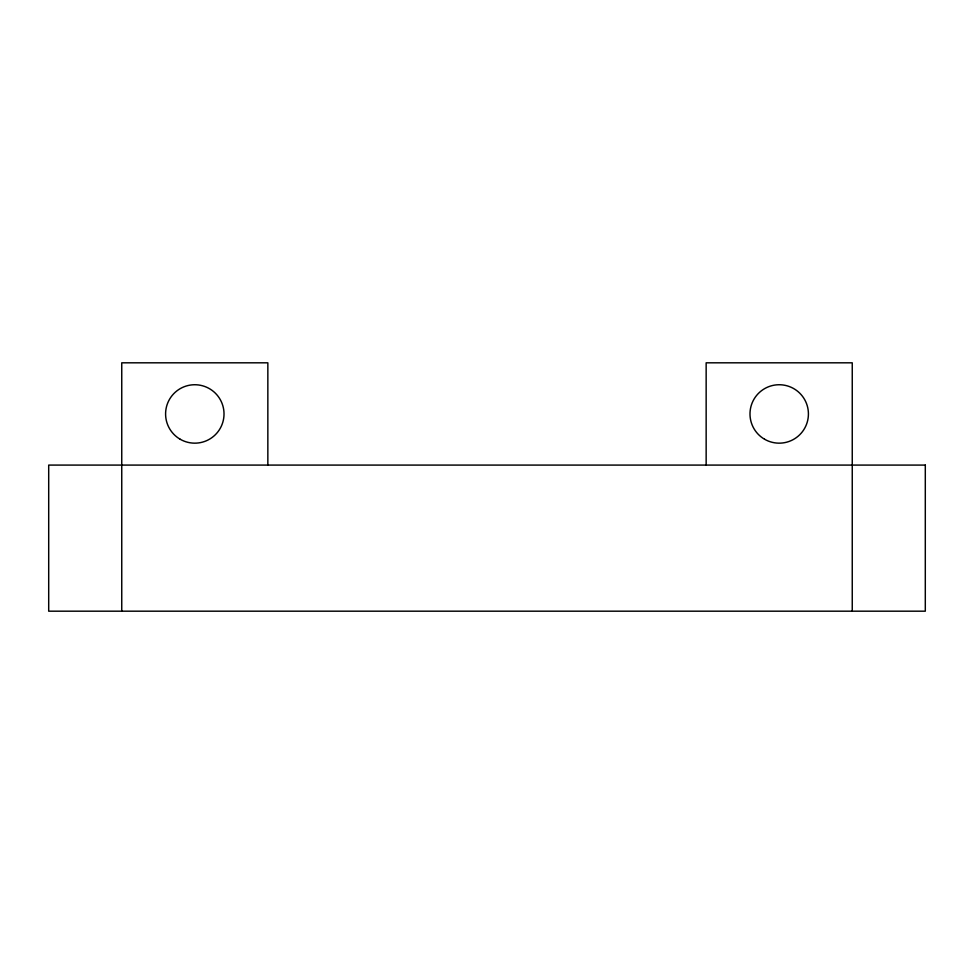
<?xml version="1.0" encoding="UTF-8"?>
<svg xmlns="http://www.w3.org/2000/svg" width="974" height="974" viewBox="0 0 974 974"><rect width="100%" height="100%" fill="white"/><g stroke="black" fill="none" stroke-linecap="round" stroke-linejoin="round"><path stroke-width="1.46" d="M852.25 611.185L852.25 362.815L706.15 362.815L706.15 465.085M267.85 465.085L267.85 362.815L121.75 362.815L121.75 611.185M925.3 465.085L48.7 465.085L48.7 611.185L925.3 611.185L925.3 465.085M180.19 439.25A29.22 29.22 0 0 0 224.02 413.95A29.22 29.22 0 0 0 180.19 388.65A29.22 29.22 0 0 0 180.19 439.25M764.59 439.25A29.22 29.22 0 0 0 808.42 413.95A29.22 29.22 0 0 0 764.59 388.65A29.22 29.22 0 0 0 764.59 439.25"/></g></svg>
